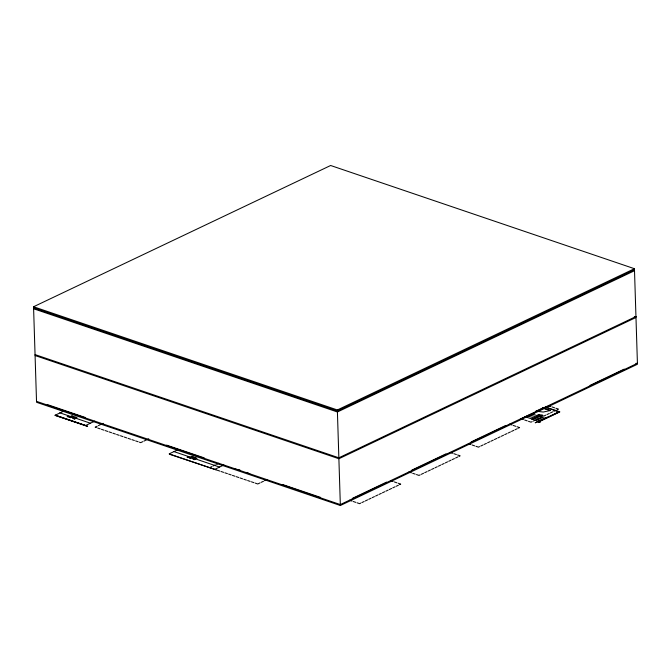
<?xml version="1.0" encoding="UTF-8"?>
<svg xmlns="http://www.w3.org/2000/svg" width="671" height="671" viewBox="0 0 671 671"><rect width="100%" height="100%" fill="white"/><g stroke="black" fill="none" stroke-linecap="round" stroke-linejoin="round"><path stroke-width="1.01" d="M196.972 458.402L195.68 458.587M71.487 416.515L71.789 415.844M191.386 457.127L191.688 456.456M72.502 418.226L73.684 418.083L72.996 417.991M77.073 417.79L75.764 417.966M192.418 458.838L193.6 458.687L192.887 458.612M195.051 458.377C196.964 458.209 191.847 458.519 196.242 458.008M408.731 472.048L411.407 472.837M189.851 457.396L189.281 457.966L190.581 457.647M72.703 416.154L72.091 416.725L73.407 416.397M192.602 456.766L191.99 457.337L193.307 457.01M69.994 416.783L69.365 417.362L70.698 417.018M539.61 421.22L559.279 411.726M33.55 306.756L330.644 165.494L634.447 268.71L637.45 364.244L340.356 505.506L36.553 402.29L33.55 306.756L337.354 409.964L634.447 268.71M64.391 410.828L54.888 415.349L87.616 426.462M68.61 416.314L67.15 416.565L68.157 416.532M68.979 416.439L68.006 416.901L69.725 416.691M71.654 417.345L70.187 417.597L71.134 417.588M73.793 416.523L72.845 416.976L74.481 416.758M73.743 418.847L74.707 418.385M74.389 419.065L75.353 418.603M85.628 425.489L94.77 421.145M97.245 426.16L95.139 427.159L96.398 427.586M98.377 425.624L100.667 424.533M101.816 423.988L103.208 423.326M142.814 441.644L140.709 442.642L139.434 442.206M143.946 441.099L146.228 440.017M147.385 439.471L148.769 438.809M178.31 449.528L169.167 453.873L216.658 470.01M188.492 456.934L187.066 457.186L188.056 457.144M188.853 457.06L187.922 457.505L189.566 457.303M191.529 457.966L190.111 458.218L191.05 458.192M193.693 457.136L192.745 457.588L194.397 457.379M193.659 459.45L194.59 459.006M194.305 459.669L195.236 459.224M209.671 467.637L211.961 466.546M213.11 466.001L215.399 464.911M216.532 464.374L218.813 463.292M214.737 469.356L223.879 465.011M634.481 269.784L337.387 411.038L33.584 307.83M634.514 270.715L337.421 411.977L33.617 308.761M260.054 482.885L257.773 483.976L255.24 483.112M261.212 482.34L263.493 481.258M264.626 480.713L266.915 479.631M635.949 316.544L338.855 457.807L35.051 354.59M635.982 317.484L338.889 458.738L35.085 355.529M352.334 498.402L386.613 482.097M411.751 470.153L446.022 453.848M471.159 441.904L505.439 425.607M589.985 385.406L624.256 369.109M535.684 411.34L543.309 407.708M36.519 401.359L340.331 504.567L637.416 363.313L635.814 363.388M538.897 414.812L539.459 414.493L538.293 414.603L539.543 415.03M538.863 415.005L538.15 415.349L537.798 414.837L539.048 415.265M531.726 419.232L540.222 415.19M536.054 411.164L543.216 412.044L550.497 410.484L542.906 407.901M360.746 503.116L359.597 503.661L357.064 502.805M361.879 502.579L364.16 501.489M365.318 500.943L367.599 499.861M368.731 499.316L371.021 498.234M372.17 497.681L374.452 496.599M375.592 496.062L377.874 494.972M379.023 494.426L381.313 493.336M382.445 492.799L384.726 491.717M385.884 491.164L388.165 490.082M389.297 489.536L391.587 488.454M392.736 487.909L395.018 486.819M396.158 486.282L398.44 485.192M399.589 484.647L400.721 484.11L398.197 483.246M420.155 474.867L419.006 475.412L416.473 474.556M421.287 474.33L423.577 473.24M424.726 472.694L427.008 471.612M428.148 471.067L430.43 469.985M431.579 469.44L433.869 468.35M435.001 467.813L437.282 466.722M438.44 466.177L440.721 465.087M441.853 464.55L444.143 463.468M445.292 462.915L447.574 461.833M448.714 461.296L450.996 460.205M452.145 459.66L454.435 458.57M455.601 458.016L457.89 456.926M459.006 456.397L460.172 455.844L457.639 454.98M479.572 446.618L478.457 447.146L475.924 446.29M480.738 446.064L483.019 444.974M484.135 444.445L486.425 443.363M487.591 442.801L489.88 441.719M490.996 441.191L493.277 440.101M494.452 439.547L496.733 438.457M497.848 437.928L500.13 436.838M501.304 436.284L503.585 435.202M504.701 434.665L506.991 433.583M508.157 433.021L510.446 431.939M511.562 431.411L513.843 430.321M515.018 429.767L517.299 428.677M518.415 428.148L519.58 427.595L517.056 426.731M532.128 421.631L531.013 422.16L528.48 421.304M533.294 421.078L535.575 419.987M536.691 419.459L538.981 418.368M540.147 417.815L542.436 416.725M543.552 416.196L545.833 415.114M547.008 414.552L549.289 413.47M550.405 412.942L552.686 411.851M553.86 411.298L556.142 410.207M557.257 409.679L558.431 409.125L555.898 408.262M539.056 421.422L559.035 411.919L545.12 407.196M70.841 416.297L72.434 416.062M190.74 456.909L192.334 456.674M76.343 417.387C72.3 417.739 76.762 417.664 75.194 417.773M634.313 316.637L635.915 316.561M539.266 414.636L540.239 414.703M239.924 469.926L234.892 469.046M55.76 415.374L86.785 425.917M548.308 405.687L550.832 406.542M552.09 406.97L554.623 407.825M545.523 407.003L559.882 411.885L539.501 421.573L538.754 421.321M542.596 408.052L550.186 410.627M541.631 414.963L542.923 415.408L540.918 415.307L542.21 415.743M532.061 413.932L544.718 418.234M529.998 414.913L542.654 419.216M527.892 415.919L540.549 420.214M525.787 416.917L538.444 421.212M520.881 418.721L523.414 419.585M524.672 420.004L527.205 420.868M509.457 424.156L511.99 425.011M513.248 425.439L515.773 426.303M468.324 443.707L470.857 444.571M472.116 444.999L474.649 445.854M450.048 452.405L452.581 453.26M453.831 453.688L456.364 454.552M412.665 473.265L415.198 474.12M390.597 480.671L393.131 481.526M394.389 481.954L396.913 482.818M349.465 500.222L351.998 501.086M353.256 501.514L355.789 502.369M47.222 404.546L85.192 417.446M166.601 445.108L204.177 457.865M282.65 484.529L320.621 497.429M250.082 474.212L247.138 472.376M192.426 456.959L192.879 457.11M72.51 416.339L72.98 416.498M59.794 412.799L90.434 423.208M173.974 451.591L219.543 467.066M69.801 416.985L70.229 417.127M189.683 457.597L190.145 457.748M74.196 418.629L74.842 418.847M194.112 459.232L194.758 459.45M97.672 428.023L100.205 428.878M101.464 429.306L103.997 430.17M105.272 430.597L107.796 431.461M109.054 431.889L111.587 432.745M112.862 433.181L115.395 434.036M116.653 434.464L119.178 435.328M120.461 435.756L122.986 436.62M124.244 437.047L126.777 437.903M128.052 438.339L130.585 439.203M131.843 439.631L134.368 440.486M135.651 440.922L138.176 441.778M55.248 415.173L87.549 426.144M217.27 470.212L219.803 471.076M221.053 471.503L223.586 472.359M224.86 472.795L227.394 473.651M228.652 474.078L231.185 474.942M232.46 475.378L234.993 476.234M236.242 476.662L238.775 477.526M240.05 477.953L242.583 478.817M243.841 479.245L246.374 480.1M247.649 480.537L250.174 481.392M251.432 481.82L253.965 482.684M169.386 454.217L215.894 469.775M337.354 409.964L340.356 505.506M195.236 457.84L195.68 457.815L195.236 457.84M75.781 417.194L75.328 417.295L75.781 417.194M534.267 412.833L522.29 418.335L534.267 412.833M538.285 422.235L539.979 422.285L538.285 422.235M541.623 415.961L539.929 415.777L541.623 415.961M547.251 417.245L535.29 422.747L547.251 417.245"/></g></svg>
